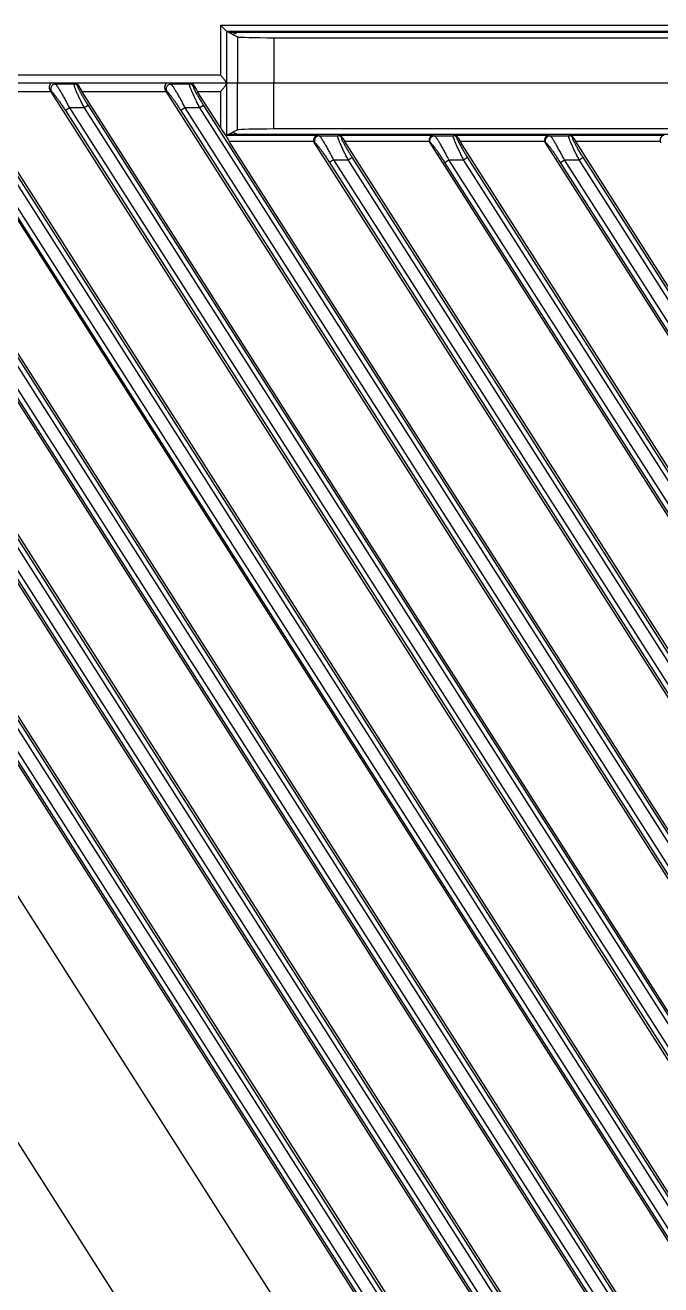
# Model space of a CAD drawing. Header units: millimetres. Extents: x 562 to 17351, y 2396 to 6995.
# Drawn here: x 14985.1 to 15038, y 4781.3 to 4886.1 of the extents above; entities that cross this region are included whole.
import ezdxf

# ---------------------------------------------------------------- set-up
doc = ezdxf.new("R2010")
doc.units = ezdxf.units.MM

# ---------------------------------------------------------------- blocks, each defined once
blk = doc.blocks.new('DTGCNV')
at = {"color": 7, "linetype": 'Continuous'}
for p, q in [((13316.62, 5010.2), (12716.62, 5010.2)), ((13136.22, 5009.5), (13315.88, 4727.48)), ((13315.92, 4731.52), (13138.83, 5009.5)), ((13145.82, 5009.5), (13315.88, 4742.55)), ((13315.92, 4746.59), (13148.43, 5009.5)), ((13155.43, 5009.5), (13315.88, 4757.63)), ((13165.03, 5009.5), (13158.03, 5009.5)), ((13311.78, 4768.16), (13158.03, 5009.5)), ((13164.97, 5009.59), (13165.08, 5009.53)), ((13165.03, 5009.5), (13311.54, 4779.53)), ((13165.31, 5010.2), (13165.42, 5010.14)), ((13166.94, 5010.14), (13165.42, 5010.14)), ((13166.97, 5010.2), (13166.94, 5010.14)), ((13167.32, 5010.03), (13167.28, 5009.95)), ((13174.63, 5009.5), (13167.64, 5009.5)), ((13311.78, 4783.23), (13167.64, 5009.5)), ((13174.58, 5009.59), (13174.69, 5009.53)), ((13174.63, 5009.5), (13311.54, 4794.6)), ((13174.91, 5010.2), (13175.02, 5010.14)), ((13176.54, 5010.14), (13175.02, 5010.14)), ((13176.58, 5010.2), (13176.54, 5010.14)), ((13176.93, 5010.03), (13176.88, 5009.95)), ((13179.14, 5009.5), (13177.24, 5009.5)), ((13179.14, 5006.51), (13177.24, 5009.5)), ((13179.14, 5009.5), (13179.14, 5006.51)), ((13179.64, 5010.16), (13179.64, 5005.86)), ((13180.57, 5006.33), (13180.57, 5010.2)), ((13183.57, 5006.4), (13183.57, 5010.2)), ((13314.9, 4732.76), (13139.33, 5008.36)), ((13314.9, 4747.84), (13148.93, 5008.36)), ((13314.9, 4762.91), (13158.54, 5008.36)), ((13168.14, 5008.36), (13167.8, 5008.15)), ((13168.14, 5008.36), (13310.59, 4784.75)), ((13177.74, 5008.36), (13177.41, 5008.15)), ((13177.74, 5008.36), (13310.59, 4799.83)), ((13314.23, 4730.42), (13137.44, 5007.93)), ((13314.57, 4730.63), (13137.77, 5008.15)), ((13314.57, 4732.55), (13138.99, 5008.15)), ((13314.23, 4745.49), (13147.04, 5007.93)), ((13314.57, 4745.71), (13147.38, 5008.15)), ((13314.57, 4747.62), (13148.6, 5008.15)), ((13314.23, 4760.57), (13156.64, 5007.93)), ((13314.57, 4760.78), (13156.98, 5008.15)), ((13314.57, 4762.7), (13158.2, 5008.15)), ((13166.58, 5008.15), (13166.25, 5007.93)), ((13166.25, 5007.93), (13309.92, 4782.41)), ((13167.8, 5008.15), (13166.58, 5008.15)), ((13166.58, 5008.15), (13310.26, 4782.62)), ((13167.8, 5008.15), (13310.26, 4784.54)), ((13176.19, 5008.15), (13175.85, 5007.93)), ((13175.85, 5007.93), (13309.92, 4797.49)), ((13177.41, 5008.15), (13176.19, 5008.15)), ((13176.19, 5008.15), (13310.26, 4797.7)), ((13177.41, 5008.15), (13310.26, 4799.62)), ((13180.57, 5006.33), (13179.64, 5005.86)), ((13233.67, 5006.4), (13183.57, 5006.4)), ((13122.27, 5005.36), (13314.22, 4704.06)), ((13129.33, 5005.24), (13315.88, 4712.4)), ((13315.92, 4716.44), (13131.86, 5005.36)), ((13179.64, 5005.86), (13179.61, 5005.83)), ((13187.23, 5005.86), (13179.64, 5005.86)), ((13237.42, 5005.95), (13179.82, 5005.95)), ((13186.9, 5005.36), (13179.88, 5005.36)), ((13311.78, 4798.31), (13179.88, 5005.36)), ((13186.95, 5005.24), (13187.02, 5005.22)), ((13186.95, 5005.24), (13312.75, 4807.77)), ((13187.23, 5005.86), (13187.36, 5005.84)), ((13187.36, 5005.84), (13188.9, 5005.84)), ((13188.9, 5005.84), (13188.99, 5005.86)), ((13196.84, 5005.86), (13188.99, 5005.86)), ((13189.3, 5005.67), (13189.24, 5005.65)), ((13196.5, 5005.36), (13189.48, 5005.36)), ((13315.27, 4807.91), (13189.48, 5005.36)), ((13196.63, 5005.22), (13196.56, 5005.24)), ((13196.56, 5005.24), (13315.88, 4817.93)), ((13196.84, 5005.86), (13196.96, 5005.84)), ((13196.96, 5005.84), (13198.51, 5005.84)), ((13198.51, 5005.84), (13198.6, 5005.86)), ((13206.44, 5005.86), (13198.6, 5005.86)), ((13198.9, 5005.67), (13198.84, 5005.65)), ((13206.11, 5005.36), (13199.08, 5005.36)), ((13315.92, 4821.97), (13199.08, 5005.36)), ((13206.23, 5005.22), (13206.16, 5005.24)), ((13206.16, 5005.24), (13315.88, 4833)), ((13206.44, 5005.86), (13206.57, 5005.84)), ((13206.57, 5005.84), (13208.11, 5005.84)), ((13208.11, 5005.84), (13208.2, 5005.86)), ((13216.04, 5005.86), (13208.2, 5005.86)), ((13208.5, 5005.67), (13208.45, 5005.65)), ((13215.71, 5005.36), (13208.69, 5005.36)), ((13315.92, 4837.04), (13208.69, 5005.36)), ((13298.05, 4708.98), (13109.91, 5004.31)), ((13314.23, 4715.34), (13130.58, 5003.62)), ((13314.57, 4715.56), (13130.91, 5003.84)), ((13314.57, 4717.47), (13132.13, 5003.84)), ((13314.9, 4717.69), (13132.47, 5004.05)), ((13188.54, 5003.84), (13188.2, 5003.62)), ((13188.2, 5003.62), (13312.12, 4809.11)), ((13188.54, 5003.84), (13189.76, 5003.84)), ((13188.54, 5003.84), (13312.45, 4809.33)), ((13189.76, 5003.84), (13190.09, 5004.05)), ((13313.67, 4809.33), (13189.76, 5003.84)), ((13314.01, 4809.54), (13190.09, 5004.05)), ((13197.81, 5003.62), (13198.14, 5003.84)), ((13314.23, 4820.87), (13197.81, 5003.62)), ((13198.14, 5003.84), (13199.36, 5003.84)), ((13314.57, 4821.09), (13198.14, 5003.84)), ((13199.36, 5003.84), (13199.7, 5004.05)), ((13314.57, 4823), (13199.36, 5003.84)), ((13314.9, 4823.22), (13199.7, 5004.05)), ((13207.41, 5003.62), (13207.75, 5003.84)), ((13314.23, 4835.95), (13207.41, 5003.62)), ((13207.75, 5003.84), (13208.97, 5003.84)), ((13314.57, 4836.16), (13207.75, 5003.84)), ((13208.97, 5003.84), (13209.3, 5004.05)), ((13314.57, 4838.08), (13208.97, 5003.84)), ((13314.9, 4838.29), (13209.3, 5004.05)), ((13179.14, 4677.53), (13238.09, 4677.53)), ((13179.14, 4677.53), (13179.64, 4677.03)), ((13179.14, 4677.53), (13179.14, 4673.4)), ((13179.64, 4677.03), (13237.59, 4677.03)), ((13179.64, 4677.03), (13180.57, 4676.57)), ((13179.64, 4677.03), (13179.64, 4672.73)), ((13179.82, 4676.94), (13237.42, 4676.94)), ((13180.57, 4676.57), (13180.57, 4672.7)), ((13183.57, 4676.49), (13233.67, 4676.49)), ((13183.57, 4676.49), (13183.57, 4672.7)), ((13135.13, 4673.4), (13179.14, 4673.4)), ((13316.62, 4672.7), (12717.12, 4672.7))]:
    blk.add_line(p, q, dxfattribs=at)
for centre, radius, start, end in [((13166.94, 5009.74), 0.402, 32.7568, 89.7432), ((13176.54, 5009.74), 0.402, 32.7568, 89.7432), ((13188.9, 5005.44), 0.399, 32.3207, 89.8089), ((13198.5, 5005.44), 0.399, 32.3207, 89.8089), ((13208.11, 5005.44), 0.399, 32.3207, 89.8089)]:
    blk.add_arc(centre, radius, start, end, dxfattribs=at)
at = {"color": 4, "linetype": 'Continuous'}
for centre, start, end in [((13177.62, 4999.32), 66.1092, 69.5617), ((13177.62, 4683.57), 290.4383, 293.8908)]:
    blk.add_arc(centre, 7.25, start, end, dxfattribs=at)
at = {"color": 7, "linetype": 'Continuous'}
for centre, major_axis, ratio, start_param, end_param in [((13164.96, 5009.5), (-0.449, 0.699), 0.073624, -1.618026, -1.492115), ((13167.71, 5009.5), (-0.449, 0.699), 0.073624, 0.647746, 1.523567), ((13174.56, 5009.5), (-0.449, 0.699), 0.073624, -1.618026, -1.492115), ((13177.31, 5009.5), (-0.449, 0.699), 0.073624, 0.647746, 1.523567), ((13179.65, 5009.5), (0, 0.7), 0.052408, 0, 0.329), ((13179.14, 5006.59), (-0.499, 0.789), 0.046753, -4.638574, -3.431039), ((13183.57, 5006.32), (3, 0), 0.026186, 1.570796, 3.089233), ((13179.93, 5005.36), (-0.321, 0.499), 0.073624, 0.316032, 1.523567), ((13179.64, 5005.36), (0, 0.5), 0.052408, 0.02618, 0.05236), ((13187.29, 5005.45), (0.394, -0.086), 0.992492, -2.706869, -2.364001), ((13189.53, 5005.36), (-0.321, 0.499), 0.073624, 0.868345, 1.523567), ((13196.9, 5005.45), (0.394, -0.086), 0.992492, -2.706869, -2.364001), ((13199.14, 5005.36), (-0.321, 0.499), 0.073624, 0.868345, 1.523567), ((13206.5, 5005.45), (0.394, -0.086), 0.992492, -2.706869, -2.364001), ((13208.74, 5005.36), (-0.321, 0.499), 0.073624, 0.868345, 1.523567), ((13216.1, 5005.45), (0.394, -0.086), 0.992492, -2.706869, -2.364001), ((13179.64, 4677.53), (0, 0.5), 0.052408, -3.193953, -3.167773), ((13183.57, 4676.57), (3, 0), 0.026186, -3.089233, -1.570796), ((13179.65, 4673.4), (0, 0.7), 0.052408, -3.470593, -3.141593)]:
    blk.add_ellipse(centre, major_axis=major_axis, ratio=ratio, start_param=start_param, end_param=end_param, dxfattribs=at)
for points, knots in [([(13164.98, 5010.2), (13164.99, 5010.2), (13164.99, 5010.2), (13165, 5010.2), (13165, 5010.19), (13165, 5010.19), (13165, 5010.19), (13165, 5010.19), (13165, 5010.18), (13165, 5010.18), (13165, 5010.17), (13164.99, 5010.16), (13164.99, 5010.15), (13164.98, 5010.14), (13164.97, 5010.13), (13164.97, 5010.11), (13164.95, 5010.09), (13164.94, 5010.06), (13164.93, 5010.02), (13164.91, 5009.98), (13164.9, 5009.93), (13164.9, 5009.87), (13164.9, 5009.82), (13164.9, 5009.76), (13164.92, 5009.7), (13164.94, 5009.64), (13164.96, 5009.6), (13164.97, 5009.59)], [0, 0, 0, 0, 0.012577, 0.017811, 0.022415, 0.026524, 0.030371, 0.038422, 0.043171, 0.048577, 0.06156, 0.077442, 0.095999, 0.116978, 0.140127, 0.165209, 0.192065, 0.250601, 0.315018, 0.384942, 0.460136, 0.540384, 0.625394, 0.714676, 0.807485, 0.902935, 1, 1, 1, 1]), ([(13165.42, 5010.14), (13165.38, 5010.14), (13165.31, 5010.13), (13165.21, 5010.08), (13165.13, 5010.02), (13165.07, 5009.93), (13165.03, 5009.83), (13165.02, 5009.73), (13165.03, 5009.62), (13165.06, 5009.56), (13165.08, 5009.53)], [0, 0, 0, 0, 0.124309, 0.249137, 0.374435, 0.5, 0.625565, 0.750863, 0.875691, 1, 1, 1, 1]), ([(13165.08, 5009.53), (13165.09, 5009.52), (13165.1, 5009.52), (13165.11, 5009.5), (13165.13, 5009.49), (13165.15, 5009.46), (13165.18, 5009.44), (13165.21, 5009.4), (13165.26, 5009.34), (13165.33, 5009.26), (13165.39, 5009.17), (13165.47, 5009.08), (13165.55, 5008.97), (13165.63, 5008.86), (13165.74, 5008.69), (13165.89, 5008.48), (13166.07, 5008.21), (13166.19, 5008.03), (13166.25, 5007.93)], [0, 0, 0, 0, 0.008615, 0.019455, 0.032505, 0.047714, 0.065009, 0.084305, 0.128526, 0.179599, 0.236742, 0.299202, 0.366274, 0.437309, 0.511707, 0.668418, 0.832402, 1, 1, 1, 1]), ([(13165.42, 5010.14), (13165.42, 5010.13), (13165.43, 5010.13), (13165.45, 5010.11), (13165.47, 5010.09), (13165.49, 5010.06), (13165.51, 5010.03), (13165.54, 5009.99), (13165.59, 5009.92), (13165.65, 5009.82), (13165.72, 5009.71), (13165.8, 5009.59), (13165.87, 5009.46), (13165.96, 5009.32), (13166.07, 5009.11), (13166.22, 5008.84), (13166.4, 5008.5), (13166.52, 5008.26), (13166.58, 5008.15)], [0, 0, 0, 0, 0.007664, 0.017477, 0.029447, 0.043543, 0.059716, 0.077906, 0.120046, 0.169342, 0.22513, 0.286734, 0.353486, 0.424739, 0.49987, 0.659399, 0.827544, 1, 1, 1, 1]), ([(13166.94, 5010.14), (13166.94, 5010.14), (13166.94, 5010.13), (13166.94, 5010.12), (13166.94, 5010.11), (13166.94, 5010.09), (13166.95, 5010.06), (13166.95, 5010.04), (13166.97, 5009.99), (13166.99, 5009.92), (13167.03, 5009.82), (13167.07, 5009.71), (13167.12, 5009.59), (13167.18, 5009.45), (13167.24, 5009.31), (13167.31, 5009.16), (13167.39, 5009), (13167.49, 5008.78), (13167.63, 5008.49), (13167.75, 5008.26), (13167.8, 5008.15)], [0, 0, 0, 0, 0.002337, 0.005141, 0.012309, 0.021692, 0.033343, 0.047262, 0.063422, 0.102249, 0.149298, 0.203902, 0.265312, 0.332745, 0.405412, 0.48254, 0.563386, 0.647245, 0.821366, 1, 1, 1, 1]), ([(13167.32, 5010.03), (13167.31, 5010.05), (13167.3, 5010.07), (13167.28, 5010.1), (13167.26, 5010.13), (13167.25, 5010.14), (13167.24, 5010.15), (13167.23, 5010.16), (13167.22, 5010.17), (13167.22, 5010.18), (13167.21, 5010.18), (13167.21, 5010.19), (13167.21, 5010.19), (13167.21, 5010.19), (13167.21, 5010.2), (13167.21, 5010.2), (13167.22, 5010.2), (13167.22, 5010.2), (13167.22, 5010.2)], [0, 0, 0, 0, 0.204317, 0.392896, 0.563403, 0.640806, 0.712092, 0.776327, 0.832529, 0.879525, 0.916233, 0.930591, 0.942394, 0.959733, 0.967501, 0.976309, 0.987004, 1, 1, 1, 1]), ([(13167.28, 5009.95), (13167.28, 5009.95), (13167.27, 5009.95), (13167.27, 5009.94), (13167.27, 5009.93), (13167.28, 5009.91), (13167.28, 5009.89), (13167.29, 5009.87), (13167.3, 5009.84), (13167.31, 5009.81), (13167.33, 5009.76), (13167.37, 5009.69), (13167.41, 5009.6), (13167.46, 5009.5), (13167.52, 5009.39), (13167.59, 5009.27), (13167.68, 5009.11), (13167.81, 5008.89), (13167.97, 5008.63), (13168.08, 5008.45), (13168.14, 5008.36)], [0, 0, 0, 0, 0.005131, 0.008428, 0.012271, 0.021684, 0.033464, 0.047622, 0.064124, 0.082905, 0.10389, 0.152077, 0.207846, 0.270293, 0.338506, 0.411613, 0.488798, 0.652475, 0.824325, 1, 1, 1, 1]), ([(13174.59, 5010.2), (13174.59, 5010.2), (13174.59, 5010.2), (13174.6, 5010.2), (13174.6, 5010.19), (13174.6, 5010.19), (13174.61, 5010.19), (13174.61, 5010.19), (13174.61, 5010.18), (13174.61, 5010.18), (13174.6, 5010.17), (13174.6, 5010.16), (13174.59, 5010.15), (13174.59, 5010.14), (13174.58, 5010.13), (13174.57, 5010.11), (13174.56, 5010.09), (13174.54, 5010.06), (13174.53, 5010.02), (13174.52, 5009.98), (13174.51, 5009.93), (13174.5, 5009.87), (13174.5, 5009.82), (13174.51, 5009.76), (13174.52, 5009.7), (13174.54, 5009.64), (13174.56, 5009.6), (13174.58, 5009.59)], [0, 0, 0, 0, 0.012577, 0.017811, 0.022415, 0.026524, 0.030371, 0.038422, 0.043171, 0.048577, 0.06156, 0.077442, 0.095999, 0.116978, 0.140127, 0.165209, 0.192065, 0.250601, 0.315018, 0.384942, 0.460136, 0.540384, 0.625394, 0.714676, 0.807485, 0.902935, 1, 1, 1, 1]), ([(13175.02, 5010.14), (13174.99, 5010.14), (13174.92, 5010.13), (13174.82, 5010.08), (13174.74, 5010.02), (13174.67, 5009.93), (13174.63, 5009.83), (13174.62, 5009.73), (13174.64, 5009.62), (13174.67, 5009.56), (13174.69, 5009.53)], [0, 0, 0, 0, 0.124309, 0.249137, 0.374435, 0.5, 0.625565, 0.750863, 0.875691, 1, 1, 1, 1]), ([(13174.69, 5009.53), (13174.69, 5009.52), (13174.7, 5009.52), (13174.72, 5009.5), (13174.74, 5009.49), (13174.76, 5009.46), (13174.78, 5009.44), (13174.82, 5009.4), (13174.87, 5009.34), (13174.93, 5009.26), (13175, 5009.17), (13175.07, 5009.08), (13175.15, 5008.97), (13175.23, 5008.86), (13175.35, 5008.69), (13175.5, 5008.48), (13175.67, 5008.21), (13175.79, 5008.03), (13175.85, 5007.93)], [0, 0, 0, 0, 0.008615, 0.019455, 0.032505, 0.047714, 0.065009, 0.084305, 0.128526, 0.179599, 0.236742, 0.299202, 0.366274, 0.437309, 0.511707, 0.668418, 0.832402, 1, 1, 1, 1]), ([(13175.02, 5010.14), (13175.03, 5010.13), (13175.04, 5010.13), (13175.05, 5010.11), (13175.07, 5010.09), (13175.09, 5010.06), (13175.11, 5010.03), (13175.15, 5009.99), (13175.2, 5009.92), (13175.26, 5009.82), (13175.33, 5009.71), (13175.4, 5009.59), (13175.48, 5009.46), (13175.56, 5009.32), (13175.68, 5009.11), (13175.83, 5008.84), (13176.01, 5008.5), (13176.13, 5008.26), (13176.19, 5008.15)], [0, 0, 0, 0, 0.007664, 0.017477, 0.029447, 0.043543, 0.059716, 0.077906, 0.120046, 0.169342, 0.22513, 0.286734, 0.353486, 0.424739, 0.49987, 0.659399, 0.827544, 1, 1, 1, 1]), ([(13176.54, 5010.14), (13176.54, 5010.14), (13176.54, 5010.13), (13176.54, 5010.12), (13176.54, 5010.11), (13176.54, 5010.09), (13176.55, 5010.06), (13176.56, 5010.04), (13176.57, 5009.99), (13176.59, 5009.92), (13176.63, 5009.82), (13176.67, 5009.71), (13176.72, 5009.59), (13176.78, 5009.45), (13176.85, 5009.31), (13176.92, 5009.16), (13176.99, 5009), (13177.1, 5008.78), (13177.23, 5008.49), (13177.35, 5008.26), (13177.41, 5008.15)], [0, 0, 0, 0, 0.002337, 0.005141, 0.012309, 0.021692, 0.033343, 0.047262, 0.063422, 0.102249, 0.149298, 0.203902, 0.265312, 0.332745, 0.405412, 0.48254, 0.563386, 0.647245, 0.821366, 1, 1, 1, 1]), ([(13176.93, 5010.03), (13176.92, 5010.05), (13176.91, 5010.07), (13176.88, 5010.1), (13176.87, 5010.13), (13176.85, 5010.14), (13176.84, 5010.15), (13176.84, 5010.16), (13176.83, 5010.17), (13176.82, 5010.18), (13176.82, 5010.18), (13176.82, 5010.19), (13176.82, 5010.19), (13176.82, 5010.19), (13176.82, 5010.2), (13176.82, 5010.2), (13176.82, 5010.2), (13176.82, 5010.2), (13176.82, 5010.2)], [0, 0, 0, 0, 0.204317, 0.392896, 0.563403, 0.640806, 0.712092, 0.776327, 0.832529, 0.879525, 0.916233, 0.930591, 0.942394, 0.959733, 0.967501, 0.976309, 0.987004, 1, 1, 1, 1]), ([(13176.88, 5009.95), (13176.88, 5009.95), (13176.88, 5009.95), (13176.88, 5009.94), (13176.88, 5009.93), (13176.88, 5009.91), (13176.89, 5009.89), (13176.89, 5009.87), (13176.9, 5009.84), (13176.92, 5009.81), (13176.94, 5009.76), (13176.97, 5009.69), (13177.02, 5009.6), (13177.07, 5009.5), (13177.13, 5009.39), (13177.19, 5009.27), (13177.29, 5009.11), (13177.41, 5008.89), (13177.58, 5008.63), (13177.69, 5008.45), (13177.74, 5008.36)], [0, 0, 0, 0, 0.005131, 0.008428, 0.012271, 0.021684, 0.033464, 0.047622, 0.064124, 0.082905, 0.10389, 0.152077, 0.207846, 0.270293, 0.338506, 0.411613, 0.488798, 0.652475, 0.824325, 1, 1, 1, 1]), ([(13179.14, 5009.5), (13179.17, 5009.53), (13179.23, 5009.59), (13179.31, 5009.69), (13179.38, 5009.78), (13179.46, 5009.87), (13179.51, 5009.95), (13179.55, 5010), (13179.58, 5010.04), (13179.6, 5010.08), (13179.62, 5010.1), (13179.63, 5010.12), (13179.64, 5010.14), (13179.64, 5010.15), (13179.64, 5010.16), (13179.64, 5010.16)], [0, 0, 0, 0, 0.152678, 0.303619, 0.450743, 0.591561, 0.722626, 0.783052, 0.839064, 0.889738, 0.93406, 0.953523, 0.971039, 0.986537, 1, 1, 1, 1]), ([(13187.23, 5005.86), (13187.21, 5005.86), (13187.16, 5005.86), (13187.1, 5005.83), (13187.04, 5005.79), (13186.99, 5005.74), (13186.96, 5005.7), (13186.93, 5005.65), (13186.9, 5005.57), (13186.88, 5005.47), (13186.89, 5005.4), (13186.9, 5005.36)], [0, 0, 0, 0, 0.098793, 0.200838, 0.308654, 0.424788, 0.486837, 0.551839, 0.69107, 0.841979, 1, 1, 1, 1]), ([(13187.36, 5005.84), (13187.32, 5005.84), (13187.25, 5005.83), (13187.15, 5005.78), (13187.07, 5005.72), (13187.01, 5005.63), (13186.97, 5005.53), (13186.96, 5005.42), (13186.97, 5005.32), (13187, 5005.25), (13187.02, 5005.22)], [0, 0, 0, 0, 0.124488, 0.249166, 0.374099, 0.499253, 0.624543, 0.749843, 0.875021, 1, 1, 1, 1]), ([(13187.02, 5005.22), (13187.02, 5005.22), (13187.03, 5005.22), (13187.04, 5005.22), (13187.05, 5005.21), (13187.07, 5005.19), (13187.09, 5005.18), (13187.11, 5005.15), (13187.14, 5005.12), (13187.19, 5005.06), (13187.25, 5004.99), (13187.32, 5004.9), (13187.4, 5004.8), (13187.48, 5004.69), (13187.56, 5004.58), (13187.68, 5004.41), (13187.83, 5004.19), (13188.02, 5003.91), (13188.14, 5003.72), (13188.2, 5003.62)], [0, 0, 0, 0, 0.002893, 0.006322, 0.014899, 0.025845, 0.039152, 0.054766, 0.072609, 0.114587, 0.164252, 0.220735, 0.283185, 0.350804, 0.422853, 0.498652, 0.659054, 0.827524, 1, 1, 1, 1]), ([(13187.36, 5005.84), (13187.36, 5005.84), (13187.36, 5005.83), (13187.37, 5005.83), (13187.38, 5005.83), (13187.39, 5005.82), (13187.4, 5005.8), (13187.42, 5005.78), (13187.44, 5005.76), (13187.47, 5005.71), (13187.52, 5005.65), (13187.58, 5005.55), (13187.65, 5005.45), (13187.72, 5005.32), (13187.8, 5005.19), (13187.89, 5005.05), (13187.98, 5004.89), (13188.07, 5004.73), (13188.19, 5004.5), (13188.35, 5004.2), (13188.47, 5003.96), (13188.54, 5003.84)], [0, 0, 0, 0, 0.002443, 0.00539, 0.00888, 0.012933, 0.022763, 0.034902, 0.049322, 0.065972, 0.105666, 0.15334, 0.20827, 0.269706, 0.336901, 0.409127, 0.485683, 0.565896, 0.649126, 0.822164, 1, 1, 1, 1]), ([(13189.76, 5003.84), (13189.7, 5003.96), (13189.58, 5004.19), (13189.43, 5004.49), (13189.32, 5004.72), (13189.25, 5004.88), (13189.18, 5005.04), (13189.11, 5005.19), (13189.06, 5005.32), (13189.01, 5005.43), (13188.98, 5005.51), (13188.96, 5005.56), (13188.94, 5005.61), (13188.93, 5005.65), (13188.92, 5005.69), (13188.91, 5005.73), (13188.9, 5005.76), (13188.89, 5005.78), (13188.89, 5005.8), (13188.89, 5005.81), (13188.89, 5005.82), (13188.89, 5005.83), (13188.89, 5005.83), (13188.9, 5005.83), (13188.9, 5005.84), (13188.9, 5005.84)], [0, 0, 0, 0, 0.184726, 0.364404, 0.450654, 0.53352, 0.612205, 0.685869, 0.753643, 0.814644, 0.842334, 0.868009, 0.891573, 0.912933, 0.932009, 0.94873, 0.963045, 0.974919, 0.984358, 0.988185, 0.991438, 0.994155, 0.996399, 0.998285, 1, 1, 1, 1]), ([(13189.3, 5005.67), (13189.28, 5005.7), (13189.24, 5005.75), (13189.16, 5005.82), (13189.08, 5005.85), (13189.02, 5005.86), (13188.99, 5005.86)], [0, 0, 0, 0, 0.280934, 0.535713, 0.772708, 1, 1, 1, 1]), ([(13190.09, 5004.05), (13190.03, 5004.14), (13189.92, 5004.33), (13189.78, 5004.56), (13189.67, 5004.74), (13189.59, 5004.87), (13189.52, 5005), (13189.46, 5005.12), (13189.4, 5005.23), (13189.35, 5005.31), (13189.32, 5005.38), (13189.3, 5005.42), (13189.28, 5005.46), (13189.27, 5005.5), (13189.25, 5005.53), (13189.24, 5005.56), (13189.24, 5005.58), (13189.23, 5005.61), (13189.23, 5005.62), (13189.23, 5005.63), (13189.23, 5005.64), (13189.23, 5005.64), (13189.23, 5005.65), (13189.23, 5005.65), (13189.24, 5005.65), (13189.24, 5005.65)], [0, 0, 0, 0, 0.181438, 0.358605, 0.444098, 0.526615, 0.605384, 0.679551, 0.74819, 0.810312, 0.838612, 0.864901, 0.889059, 0.910969, 0.930526, 0.94764, 0.962243, 0.974296, 0.98381, 0.987648, 0.99091, 0.993649, 0.995962, 0.998006, 1, 1, 1, 1]), ([(13196.84, 5005.86), (13196.81, 5005.86), (13196.77, 5005.86), (13196.7, 5005.83), (13196.64, 5005.79), (13196.59, 5005.74), (13196.56, 5005.7), (13196.53, 5005.65), (13196.5, 5005.57), (13196.49, 5005.47), (13196.49, 5005.4), (13196.5, 5005.36)], [0, 0, 0, 0, 0.098793, 0.200838, 0.308654, 0.424788, 0.486837, 0.551839, 0.69107, 0.841979, 1, 1, 1, 1]), ([(13196.63, 5005.22), (13196.61, 5005.25), (13196.58, 5005.32), (13196.56, 5005.42), (13196.57, 5005.53), (13196.61, 5005.63), (13196.67, 5005.72), (13196.76, 5005.78), (13196.86, 5005.83), (13196.93, 5005.84), (13196.96, 5005.84)], [0, 0, 0, 0, 0.124979, 0.250157, 0.375457, 0.500747, 0.625901, 0.750834, 0.875512, 1, 1, 1, 1]), ([(13197.81, 5003.62), (13197.74, 5003.72), (13197.62, 5003.91), (13197.44, 5004.19), (13197.28, 5004.41), (13197.17, 5004.58), (13197.08, 5004.69), (13197, 5004.8), (13196.93, 5004.9), (13196.86, 5004.99), (13196.79, 5005.06), (13196.75, 5005.12), (13196.71, 5005.15), (13196.69, 5005.18), (13196.67, 5005.19), (13196.65, 5005.21), (13196.64, 5005.22), (13196.63, 5005.22), (13196.63, 5005.22), (13196.63, 5005.22)], [0, 0, 0, 0, 0.172473, 0.340944, 0.501348, 0.577147, 0.649196, 0.716815, 0.779264, 0.835746, 0.885411, 0.927388, 0.945231, 0.960846, 0.974154, 0.9851, 0.993677, 0.997107, 1, 1, 1, 1]), ([(13198.14, 5003.84), (13198.08, 5003.96), (13197.95, 5004.2), (13197.8, 5004.5), (13197.67, 5004.73), (13197.58, 5004.89), (13197.49, 5005.05), (13197.41, 5005.19), (13197.33, 5005.32), (13197.25, 5005.45), (13197.19, 5005.55), (13197.12, 5005.65), (13197.08, 5005.71), (13197.04, 5005.76), (13197.02, 5005.78), (13197, 5005.8), (13196.99, 5005.82), (13196.98, 5005.83), (13196.97, 5005.83), (13196.97, 5005.83), (13196.96, 5005.84), (13196.96, 5005.84)], [0, 0, 0, 0, 0.177831, 0.350869, 0.4341, 0.514314, 0.59087, 0.663095, 0.73029, 0.791726, 0.846656, 0.89433, 0.934024, 0.950674, 0.965095, 0.977235, 0.987066, 0.991119, 0.994609, 0.997556, 1, 1, 1, 1]), ([(13199.36, 5003.84), (13199.3, 5003.96), (13199.18, 5004.19), (13199.04, 5004.49), (13198.93, 5004.72), (13198.85, 5004.88), (13198.78, 5005.04), (13198.72, 5005.19), (13198.66, 5005.32), (13198.62, 5005.43), (13198.59, 5005.51), (13198.57, 5005.56), (13198.55, 5005.61), (13198.53, 5005.65), (13198.52, 5005.69), (13198.51, 5005.73), (13198.5, 5005.76), (13198.5, 5005.78), (13198.5, 5005.8), (13198.5, 5005.81), (13198.5, 5005.82), (13198.5, 5005.83), (13198.5, 5005.83), (13198.5, 5005.83), (13198.5, 5005.84), (13198.51, 5005.84)], [0, 0, 0, 0, 0.184726, 0.364404, 0.450654, 0.53352, 0.612205, 0.685869, 0.753643, 0.814644, 0.842334, 0.868009, 0.891573, 0.912933, 0.932009, 0.94873, 0.963045, 0.974919, 0.984358, 0.988185, 0.991438, 0.994155, 0.996399, 0.998285, 1, 1, 1, 1]), ([(13198.9, 5005.67), (13198.88, 5005.7), (13198.84, 5005.75), (13198.77, 5005.82), (13198.68, 5005.85), (13198.62, 5005.86), (13198.6, 5005.86)], [0, 0, 0, 0, 0.280934, 0.535713, 0.772708, 1, 1, 1, 1]), ([(13199.7, 5004.05), (13199.64, 5004.14), (13199.52, 5004.33), (13199.38, 5004.56), (13199.27, 5004.74), (13199.2, 5004.87), (13199.13, 5005), (13199.06, 5005.12), (13199, 5005.23), (13198.96, 5005.31), (13198.93, 5005.38), (13198.91, 5005.42), (13198.89, 5005.46), (13198.87, 5005.5), (13198.86, 5005.53), (13198.85, 5005.56), (13198.84, 5005.58), (13198.83, 5005.61), (13198.83, 5005.62), (13198.83, 5005.63), (13198.83, 5005.64), (13198.83, 5005.64), (13198.83, 5005.65), (13198.84, 5005.65), (13198.84, 5005.65), (13198.84, 5005.65)], [0, 0, 0, 0, 0.181438, 0.358605, 0.444098, 0.526615, 0.605384, 0.679551, 0.74819, 0.810312, 0.838612, 0.864901, 0.889059, 0.910969, 0.930526, 0.94764, 0.962243, 0.974296, 0.98381, 0.987648, 0.99091, 0.993649, 0.995962, 0.998006, 1, 1, 1, 1]), ([(13206.44, 5005.86), (13206.42, 5005.86), (13206.37, 5005.86), (13206.31, 5005.83), (13206.24, 5005.79), (13206.2, 5005.74), (13206.16, 5005.7), (13206.13, 5005.65), (13206.11, 5005.57), (13206.09, 5005.47), (13206.1, 5005.4), (13206.11, 5005.36)], [0, 0, 0, 0, 0.098793, 0.200838, 0.308654, 0.424788, 0.486837, 0.551839, 0.69107, 0.841979, 1, 1, 1, 1]), ([(13206.23, 5005.22), (13206.21, 5005.25), (13206.18, 5005.32), (13206.16, 5005.42), (13206.17, 5005.53), (13206.21, 5005.63), (13206.28, 5005.72), (13206.36, 5005.78), (13206.46, 5005.83), (13206.53, 5005.84), (13206.57, 5005.84)], [0, 0, 0, 0, 0.124979, 0.250157, 0.375457, 0.500747, 0.625901, 0.750834, 0.875512, 1, 1, 1, 1]), ([(13207.41, 5003.62), (13207.35, 5003.72), (13207.22, 5003.91), (13207.04, 5004.19), (13206.89, 5004.41), (13206.77, 5004.58), (13206.69, 5004.69), (13206.61, 5004.8), (13206.53, 5004.9), (13206.46, 5004.99), (13206.4, 5005.06), (13206.35, 5005.12), (13206.32, 5005.15), (13206.29, 5005.18), (13206.27, 5005.19), (13206.26, 5005.21), (13206.24, 5005.22), (13206.24, 5005.22), (13206.23, 5005.22), (13206.23, 5005.22)], [0, 0, 0, 0, 0.172473, 0.340944, 0.501348, 0.577147, 0.649196, 0.716815, 0.779264, 0.835746, 0.885411, 0.927388, 0.945231, 0.960846, 0.974154, 0.9851, 0.993677, 0.997107, 1, 1, 1, 1]), ([(13207.75, 5003.84), (13207.68, 5003.96), (13207.56, 5004.2), (13207.4, 5004.5), (13207.27, 5004.73), (13207.18, 5004.89), (13207.1, 5005.05), (13207.01, 5005.19), (13206.93, 5005.32), (13206.86, 5005.45), (13206.79, 5005.55), (13206.73, 5005.65), (13206.68, 5005.71), (13206.65, 5005.76), (13206.63, 5005.78), (13206.61, 5005.8), (13206.59, 5005.82), (13206.58, 5005.83), (13206.58, 5005.83), (13206.57, 5005.83), (13206.57, 5005.84), (13206.57, 5005.84)], [0, 0, 0, 0, 0.177831, 0.350869, 0.4341, 0.514314, 0.59087, 0.663095, 0.73029, 0.791726, 0.846656, 0.89433, 0.934024, 0.950674, 0.965095, 0.977235, 0.987066, 0.991119, 0.994609, 0.997556, 1, 1, 1, 1]), ([(13208.97, 5003.84), (13208.91, 5003.96), (13208.79, 5004.19), (13208.64, 5004.49), (13208.53, 5004.72), (13208.46, 5004.88), (13208.39, 5005.04), (13208.32, 5005.19), (13208.26, 5005.32), (13208.22, 5005.43), (13208.19, 5005.51), (13208.17, 5005.56), (13208.15, 5005.61), (13208.14, 5005.65), (13208.12, 5005.69), (13208.11, 5005.73), (13208.11, 5005.76), (13208.1, 5005.78), (13208.1, 5005.8), (13208.1, 5005.81), (13208.1, 5005.82), (13208.1, 5005.83), (13208.1, 5005.83), (13208.11, 5005.83), (13208.11, 5005.84), (13208.11, 5005.84)], [0, 0, 0, 0, 0.184726, 0.364404, 0.450654, 0.53352, 0.612205, 0.685869, 0.753643, 0.814644, 0.842334, 0.868009, 0.891573, 0.912933, 0.932009, 0.94873, 0.963045, 0.974919, 0.984358, 0.988185, 0.991438, 0.994155, 0.996399, 0.998285, 1, 1, 1, 1]), ([(13208.5, 5005.67), (13208.49, 5005.7), (13208.45, 5005.75), (13208.37, 5005.82), (13208.29, 5005.85), (13208.23, 5005.86), (13208.2, 5005.86)], [0, 0, 0, 0, 0.280934, 0.535713, 0.772708, 1, 1, 1, 1]), ([(13209.3, 5004.05), (13209.24, 5004.14), (13209.13, 5004.33), (13208.99, 5004.56), (13208.88, 5004.74), (13208.8, 5004.87), (13208.73, 5005), (13208.67, 5005.12), (13208.61, 5005.23), (13208.56, 5005.31), (13208.53, 5005.38), (13208.51, 5005.42), (13208.49, 5005.46), (13208.48, 5005.5), (13208.46, 5005.53), (13208.45, 5005.56), (13208.44, 5005.58), (13208.44, 5005.61), (13208.44, 5005.62), (13208.44, 5005.63), (13208.44, 5005.64), (13208.44, 5005.64), (13208.44, 5005.65), (13208.44, 5005.65), (13208.44, 5005.65), (13208.45, 5005.65)], [0, 0, 0, 0, 0.181438, 0.358605, 0.444098, 0.526615, 0.605384, 0.679551, 0.74819, 0.810312, 0.838612, 0.864901, 0.889059, 0.910969, 0.930526, 0.94764, 0.962243, 0.974296, 0.98381, 0.987648, 0.99091, 0.993649, 0.995962, 0.998006, 1, 1, 1, 1]), ([(13216.04, 5005.86), (13216.02, 5005.86), (13215.98, 5005.86), (13215.91, 5005.83), (13215.85, 5005.79), (13215.8, 5005.74), (13215.77, 5005.7), (13215.74, 5005.65), (13215.71, 5005.57), (13215.7, 5005.47), (13215.7, 5005.4), (13215.71, 5005.36)], [0, 0, 0, 0, 0.098793, 0.200838, 0.308654, 0.424788, 0.486837, 0.551839, 0.69107, 0.841979, 1, 1, 1, 1]), ([(13179.64, 4672.73), (13179.64, 4672.74), (13179.64, 4672.75), (13179.64, 4672.76), (13179.63, 4672.77), (13179.62, 4672.79), (13179.6, 4672.82), (13179.58, 4672.85), (13179.55, 4672.89), (13179.51, 4672.95), (13179.46, 4673.02), (13179.38, 4673.11), (13179.31, 4673.2), (13179.23, 4673.3), (13179.17, 4673.36), (13179.14, 4673.4)], [0, 0, 0, 0, 0.013463, 0.028958, 0.046471, 0.065932, 0.110248, 0.160922, 0.216933, 0.277361, 0.408429, 0.549248, 0.696374, 0.84732, 1, 1, 1, 1])]:
    blk.add_open_spline(points, degree=3, knots=knots, dxfattribs=at)
blk = doc.blocks.new('*U61')
blk.add_blockref('DTGCNV', (-13016.62, -4845.2))
blk = doc.blocks.new('*U62')
at = {"color": 0, "linetype": 'ByBlock', "lineweight": -2, "transparency": 16777216}
for p in [(2400, 1012.5), (2400, 675)]:
    blk.add_blockref('*U61', p, dxfattribs=at)

msp = doc.modelspace()

# ---------------------------------------------------------------- block references
msp.add_blockref('*U62', (12438.816, 4041.217))

doc.saveas('drawing.dxf')
